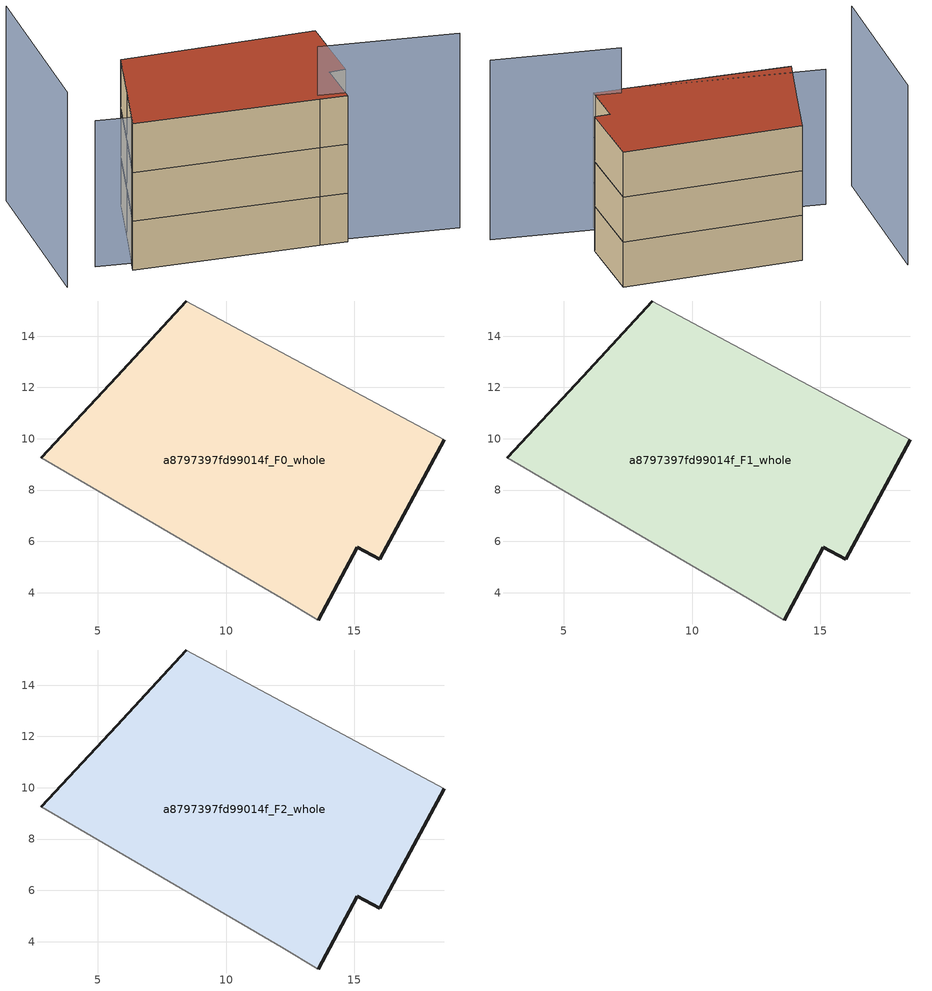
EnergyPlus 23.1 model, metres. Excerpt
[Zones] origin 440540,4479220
a8797397fd99014f_F0_whole
 floor ground (EU_floor_Construction): 18.52,9.95 16,5.3 15.12,5.76 13.59,2.93 12.18,3.78 2.78,9.26 5.73,12.42 8.45,15.37 z0
 wall outside (EU_wall_Construction): 13.59,2.93 15.12,5.76 16,5.3 18.52,9.95 / 8.45,15.37 5.73,12.42 2.78,9.26 z0:3
 wall adiabatic (EU_wall_Construction): 2.78,9.26 12.18,3.78 13.59,2.93 / 18.52,9.95 8.45,15.37 z0:3
a8797397fd99014f_F1_whole
 floor to a8797397fd99014f_F0_whole (EU_floor_Construction): 18.52,9.95 16,5.3 15.12,5.76 13.59,2.93 12.18,3.78 2.78,9.26 5.73,12.42 8.45,15.37 z3
 wall outside (EU_wall_Construction): 13.59,2.93 15.12,5.76 16,5.3 18.52,9.95 / 8.45,15.37 5.73,12.42 2.78,9.26 z3:6
 wall adiabatic (EU_wall_Construction): 2.78,9.26 12.18,3.78 13.59,2.93 / 18.52,9.95 8.45,15.37 z3:6
a8797397fd99014f_F2_whole
 floor to a8797397fd99014f_F1_whole (EU_floor_Construction): 18.52,9.95 16,5.3 15.12,5.76 13.59,2.93 12.18,3.78 2.78,9.26 5.73,12.42 8.45,15.37 z6
 wall outside (EU_wall_Construction): 13.59,2.93 15.12,5.76 16,5.3 18.52,9.95 / 8.45,15.37 5.73,12.42 2.78,9.26 z6:9
 wall adiabatic (EU_wall_Construction): 2.78,9.26 12.18,3.78 13.59,2.93 / 18.52,9.95 8.45,15.37 z6:9
 roof outside (EU_roof_Construction): 16,5.3 18.52,9.95 8.45,15.37 5.73,12.42 2.78,9.26 12.18,3.78 13.59,2.93 15.12,5.76 z9
shading: 12.47,4.19 19.11,-0.43 / 4.61,20.49 -1.29,10.47 z0:12; 1.7,11.07 12.18,3.78 z0:9
[Building]
EU S2 Campaign: North Axis=0; Terrain=City; Solar Distribution=FullExterior
[Site:Location]
Madrid: Latitude=40.5; Longitude=-3.5; Time Zone=1; Elevation=609
[SizingPeriod:WeatherFileDays]
AnnualSizingPeriod: Begin Month=1; Begin Day of Month=1; End Month=12; End Day of Month=31; Day of Week for Start Day=Monday; Use Weather File Daylight Saving Period=No; Use Weather File Rain and Snow Indicators=No
[MATERIAL]
EU_InternalMass_Material: Roughness=MediumRough; Thickness=0.1; Conductivity=1; Density=1800; Specific Heat=900; Thermal Absorptance=0.9; Solar Absorptance=0.7; Visible Absorptance=0.7
[MATERIAL:NOMASS] Roughness=MediumRough; Thermal Absorptance=0.9; Solar Absorptance=0.7; Visible Absorptance=0.7
Name | Thermal Resistance
EU_wall_NoMass | 1.60022
EU_roof_NoMass | 1.57597
EU_floor_NoMass | 0.470652
[CONSTRUCTION]
EU_wall_Construction: EU_wall_NoMass
EU_roof_Construction: EU_roof_NoMass
EU_floor_Construction: EU_floor_NoMass
EU_InternalMass_Construction: EU_InternalMass_Material
[ZONE] Type=1; Multiplier=1; Ceiling Height=autocalculate; Volume=301.569; Floor Area=autocalculate; Part of Total Floor Area=Yes
a8797397fd99014f_F0_whole; a8797397fd99014f_F1_whole; a8797397fd99014f_F2_whole
[INTERNALMASS] Construction=EU_InternalMass_Construction; Surface Area=100.523
Name | Zone or ZoneList
a8797397fd99014f_F0_whole_EU_InternalMass | a8797397fd99014f_F0_whole
a8797397fd99014f_F1_whole_EU_InternalMass | a8797397fd99014f_F1_whole
a8797397fd99014f_F2_whole_EU_InternalMass | a8797397fd99014f_F2_whole
[OTHEREQUIPMENT] Fuel Type=Electricity; Design Level Calculation Method=Watts/Area; Power per Zone Floor Area=1; Fraction Latent=0; Fraction Radiant=0; Fraction Lost=0; Carbon Dioxide Generation Rate=0; EndUse Subcategory=EU_Step8_InternalGains
Name | Zone or ZoneList or Space or SpaceList | Schedule
EU_Step8_InternalGain_a8797397fd99014f_F0_whole_f000 | a8797397fd99014f_F0_whole | EU_Step8_GainSchedule_a8797397fd99014f_F0_whole_f000
EU_Step8_InternalGain_a8797397fd99014f_F1_whole_f000 | a8797397fd99014f_F1_whole | EU_Step8_GainSchedule_a8797397fd99014f_F1_whole_f000
EU_Step8_InternalGain_a8797397fd99014f_F2_whole_f000 | a8797397fd99014f_F2_whole | EU_Step8_GainSchedule_a8797397fd99014f_F2_whole_f000
[ZONEVENTILATION:DESIGNFLOWRATE] Schedule=EU_AlwaysOn; Design Flow Rate Calculation Method=AirChanges/Hour; Air Changes per Hour=0.480704; Ventilation Type=Natural; Fan Pressure Rise=0; Fan Total Efficiency=1; Constant Term Coefficient=1; Temperature Term Coefficient=0; Velocity Term Coefficient=0; Velocity Squared Term Coefficient=0; Minimum Indoor Temperature=-100; Maximum Indoor Temperature=100; Delta Temperature=-100; Minimum Outdoor Temperature=-100; Maximum Outdoor Temperature=100; Maximum Wind Speed=40
Name | Zone or ZoneList or Space or SpaceList
EU_ConstantAir_a8797397fd99014f_F0_whole | a8797397fd99014f_F0_whole
EU_ConstantAir_a8797397fd99014f_F1_whole | a8797397fd99014f_F1_whole
EU_ConstantAir_a8797397fd99014f_F2_whole | a8797397fd99014f_F2_whole
[HVACTEMPLATE:THERMOSTAT] Constant Heating Setpoint=20; Constant Cooling Setpoint=50
EU_HeatOnly_a8797397fd99014f_F0_whole; EU_HeatOnly_a8797397fd99014f_F1_whole; EU_HeatOnly_a8797397fd99014f_F2_whole
[HVACTEMPLATE:ZONE:IDEALLOADSAIRSYSTEM] System Availability Schedule=EU_AlwaysOn; Maximum Heating Supply Air Temperature=50; Minimum Cooling Supply Air Temperature=13; Maximum Heating Supply Air Humidity Ratio=0.0156; Minimum Cooling Supply Air Humidity Ratio=0.0077; Heating Limit=NoLimit; Cooling Limit=NoLimit; Heating Availability Schedule=EU_AlwaysOn; Cooling Availability Schedule=EU_CoolingOff; Dehumidification Control Type=ConstantSensibleHeatRatio; Cooling Sensible Heat Ratio=0.7; Dehumidification Setpoint=60; Humidification Control Type=None; Humidification Setpoint=30; Outdoor Air Method=None; Outdoor Air Flow Rate per Person=0.00944; Outdoor Air Flow Rate per Zone Floor Area=0; Outdoor Air Flow Rate per Zone=0; Demand Controlled Ventilation Type=None; Outdoor Air Economizer Type=NoEconomizer; Heat Recovery Type=None; Sensible Heat Recovery Effectiveness=0.7; Latent Heat Recovery Effectiveness=0.65
Name | Template Thermostat
a8797397fd99014f_F0_whole | EU_HeatOnly_a8797397fd99014f_F0_whole
a8797397fd99014f_F1_whole | EU_HeatOnly_a8797397fd99014f_F1_whole
a8797397fd99014f_F2_whole | EU_HeatOnly_a8797397fd99014f_F2_whole
[SIZING:ZONE] Zone Cooling Design Supply Air Temperature Input Method=SupplyAirTemperature; Zone Cooling Design Supply Air Temperature=13; Zone Heating Design Supply Air Temperature Input Method=SupplyAirTemperature; Zone Heating Design Supply Air Temperature=50; Zone Cooling Design Supply Air Humidity Ratio=0.008; Zone Heating Design Supply Air Humidity Ratio=0.008; Cooling Design Air Flow Method=DesignDay; Cooling Design Air Flow Rate=0; Cooling Minimum Air Flow per Zone Floor Area=0.000762; Cooling Minimum Air Flow=0; Cooling Minimum Air Flow Fraction=0.2; Heating Design Air Flow Method=DesignDay; Heating Design Air Flow Rate=0; Heating Maximum Air Flow per Zone Floor Area=0.002032; Heating Maximum Air Flow=0.141576; Heating Maximum Air Flow Fraction=0.3; Account for Dedicated Outdoor Air System=No; Dedicated Outdoor Air System Control Strategy=NeutralSupplyAir; Dedicated Outdoor Air Low Setpoint Temperature for Design=autosize; Dedicated Outdoor Air High Setpoint Temperature for Design=autosize; Zone Load Sizing Method=Sensible Load Only No Latent Load; Zone Latent Cooling Design Supply Air Humidity Ratio Input Method=HumidityRatioDifference; Zone Cooling Design Supply Air Humidity Ratio Difference=0.005; Zone Latent Heating Design Supply Air Humidity Ratio Input Method=HumidityRatioDifference; Zone Humidification Design Supply Air Humidity Ratio Difference=0.005
a8797397fd99014f_F0_whole; a8797397fd99014f_F1_whole; a8797397fd99014f_F2_whole
[SCHEDULE:CONSTANT]
Name | Hourly Value
EU_AlwaysOn | 1
EU_CoolingOff | 0
[SCHEDULE:FILE] Column Number=1; Rows to Skip at Top=0; Number of Hours of Data=8760; Column Separator=Comma; Interpolate to Timestep=No; Minutes per Item=60; Adjust Schedule for Daylight Savings=Yes
Name | File
EU_Step8_GainSchedule_a8797397fd99014f_F0_whole_f000 | ../../schedules/a8797397fd99014f/a8797397fd99014f_F0_whole_f000_gain.csv
EU_Step8_GainSchedule_a8797397fd99014f_F1_whole_f000 | ../../schedules/a8797397fd99014f/a8797397fd99014f_F1_whole_f000_gain.csv
EU_Step8_GainSchedule_a8797397fd99014f_F2_whole_f000 | ../../schedules/a8797397fd99014f/a8797397fd99014f_F2_whole_f000_gain.csv
